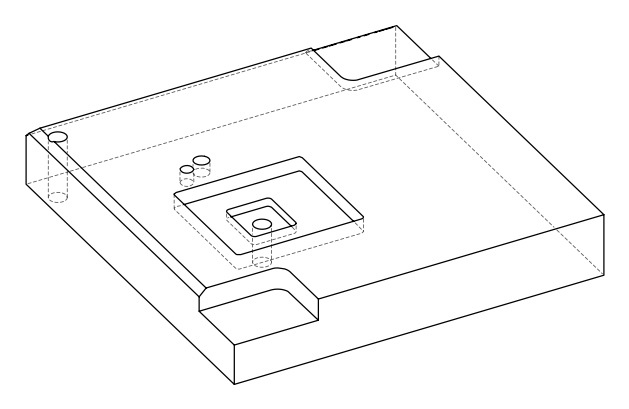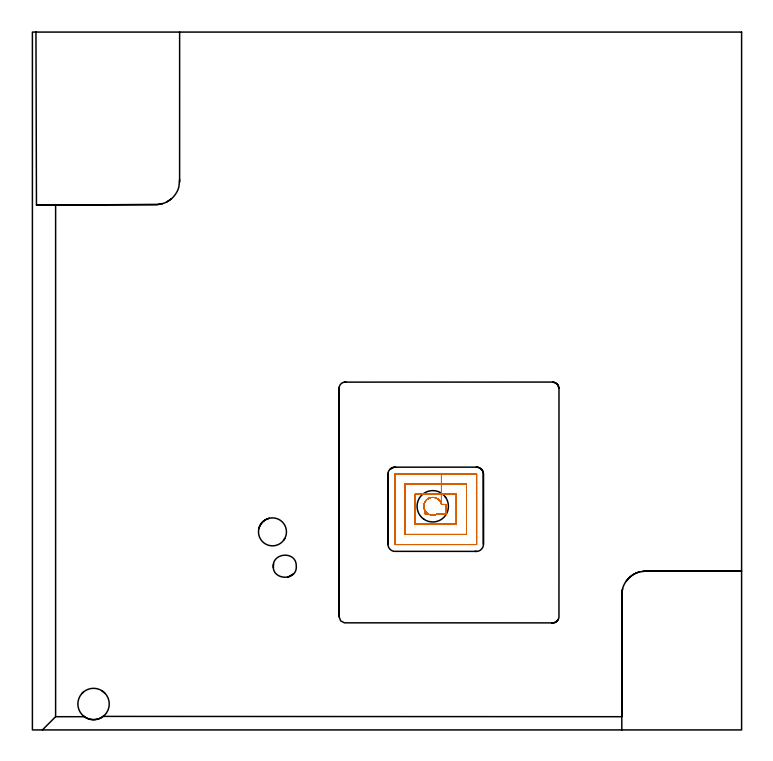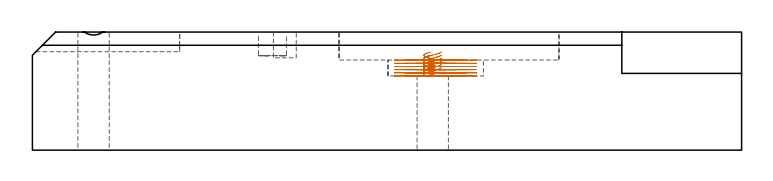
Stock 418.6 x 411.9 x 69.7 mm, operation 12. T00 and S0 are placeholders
(PLAN: 12 operations, 8 tool changes, 136.5 min)
(1 SPOT_DRILL | STEP1POCKET | NXT0321_9005460120000 | 0.03 min | 4 mm3)
(2 INDEXABLE_INSERT_DRILL_THROUGH_HOLE_FROM_SOLID | STEP1HOLE | NXT0302_008 | 0.3 min | 18703 mm3)
(3 INDEXABLE_INSERT_DRILL_THROUGH_HOLE_FROM_SOLID_1 | STEP1HOLE_1 | NXT0302_008 | 0.2 min | 18704 mm3)
(4 DRILL_BLIND_HOLE_INTO_CENTER | STEP1POCKET | NXT0301_128 | 0.07 min | 1594 mm3)
(5 INDEXABLE_INSERT_DRILL_BLIND_HOLE_FROM_SOLID | STEP1POCKET_1 | NXT0302_004 | 0.07 min | 2987 mm3)
(6 MILL_ROUGH_BLIND_HOLE_CONTOUR | STEP1POCKET | NXT0201_009 | Spiral | 0.58 min | 579 mm3)
(7 AREA_MILL | FG_CHAMFER_SURFACE | UGT0205_001 | 8.35 min | 10666 mm3)
(8 AREA_MILL_1 | FG_CHAMFER_SURFACE_1 | UGT0205_001 | 13.42 min | 37900 mm3)
(9 MILL_CORNER_NOTCH_RECTANGULAR | CORNER_NOTCH_RECTANGULAR | UGT0201_109 | Follow Part, ap 6.35, ae 75% | 4.01 min | 160488 mm3)
(10 MILL_CORNER_NOTCH_RECTANGULAR_1 | CORNER_NOTCH_RECTANGULAR_1 | UGT0201_109 | Follow Part, ap 6.35, ae 75% | 2.48 min | 93277 mm3)
(11 MILL_RECTANGULAR_POCKET | POCKET_RECTANGULAR_STRAIGHT | NXT0201_008 | Follow Part, ap 1.5, ae 75% | 100.87 min | 299729 mm3)
(12 MILL_RECTANGULAR_POCKET_1 | POCKET_RECTANGULAR_STRAIGHT_1 | NXT0201_009 | Follow Part, ap 2, ae 75% | 6.15 min | 23688 mm3)
(TOOL NXT0321_9005460120000 | NC Spot Drill, 142deg, 12mm, Carbide, Uncoated | D12 PA142 FL30 Z2)
(TOOL NXT0302_008 | Index. Insert Drill 18.5mm [880-D1850L25-05] | D18.5 PA176 FL93 Z2)
(TOOL NXT0301_128 | Carbide Drill 12mm [861.1-1200-036A1-GP GC34] | D12 PA150 FL37.4 Z2)
(TOOL NXT0302_004 | Index. Insert Drill 16.5mm [880-D1650L20-05] | D16.5 PA176 FL83 Z2)
(TOOL NXT0201_009 | ENDMILL 8mm [2P460-0800-NA 1630] | D8 FL26 Z6)
(TOOL UGT0205_001 | Chamfer Mill 20 x 3 x 45 deg. | D20 FL50 Z2)
(TOOL UGT0201_109 | End Mill 25.4 mm | D25.4 FL25 Z2)
(TOOL NXT0201_008 | ENDMILL 6mm [2P460-0600-NA 1630] | D6 FL26 Z6)
(OP 12 MILL_RECTANGULAR_POCKET_1)
G17 G21 G94 G90
T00 M6
G54
G17 G0 G90 X241.358 Y133.357 S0 M3
G43 Z79.82 H1
Z57.951
G94 G1 X241.266 Y133.711 Z57.853 F250.
X240.946 Y134.451 Z57.637
X240.517 Y135.134 Z57.421
X239.99 Y135.743 Z57.205
X239.376 Y136.264 Z56.99
X239.102 Y136.438 Z56.903
X238.825 Y136.61 Z56.815
X238.006 Y136.967 Z56.576
X237.139 Y137.181 Z56.337
X236.248 Y137.247 Z56.097
X235.359 Y137.164 Z55.858
X234.497 Y136.932 Z55.619
X233.685 Y136.56 Z55.38
X233.411 Y136.383 Z55.292
X232.85 Y135.95 Z55.102
X232.371 Y135.475 Z54.921
X231.937 Y134.918 Z54.732
X231.758 Y134.646 Z54.645
X231.431 Y133.972 Z54.444
X231.202 Y133.258 Z54.243
X231.075 Y132.52 Z54.043
X231.054 Y131.771 Z53.842
X231.137 Y131.026 Z53.641
X231.216 Y130.71 Z53.554
X231.377 Y130.182 Z53.406
X231.43 Y130.042 Z53.366
X231.537 Y129.798 Z53.295
X231.846 Y129.224 Z53.12
X231.9 Y129.14 Z53.093
Y127.4
X233.781
G0 X235.328 Y137.155 Z57.951
G1 X234.497 Y136.932 Z57.721
X233.685 Y136.56 Z57.482
X233.411 Y136.383 Z57.394
X232.85 Y135.95 Z57.204
X232.371 Y135.475 Z57.024
X231.937 Y134.918 Z56.834
X231.758 Y134.646 Z56.747
X231.431 Y133.972 Z56.546
X231.202 Y133.258 Z56.346
X231.075 Y132.52 Z56.145
X231.054 Y131.771 Z55.944
X231.137 Y131.026 Z55.743
X231.216 Y130.71 Z55.656
X231.377 Y130.182 Z55.508
X231.43 Y130.042 Z55.468
X231.537 Y129.798 Z55.397
X231.846 Y129.224 Z55.222
X231.89 Y129.153 Z55.2
X232.136 Y128.807 Z55.086
X232.334 Y128.55 Z54.999
X232.941 Y127.958 Z54.772
X233.636 Y127.471 Z54.544
X234.4 Y127.101 Z54.317
X235.214 Y126.86 Z54.089
X236.056 Y126.753 Z53.862
X236.904 Y126.782 Z53.635
X237.736 Y126.947 Z53.407
X238.531 Y127.245 Z53.18
X238.816 Y127.4 Z53.093
X244.2 F500.
Y133.1
X241.425
Y139.1
X225.9
Y121.4
X250.2
Y139.1
X241.425
Y145.1
X219.9
Y115.4
X256.2
Y145.1
X241.425
Y151.1
X214.
X213.945 Y151.095
X213.905 Y151.055
X213.9 Y151.
Y109.5
X213.905 Y109.445
X213.945 Y109.405
X214. Y109.4
X262.1
X262.155 Y109.405
X262.195 Y109.445
X262.2 Y109.5
Y151.
X262.195 Y151.055
X262.155 Y151.095
X262.1 Y151.1
X241.425
X240.425
G0 X241.355 Y133.358 Z56.093
G1 X241.235 Y133.794 Z55.972 F250.
X240.881 Y134.57 Z55.743
X240.407 Y135.278 Z55.515
X240.19 Y135.519 Z55.428
X239.972 Y135.76 Z55.341
X239.376 Y136.264 Z55.131
X239.102 Y136.438 Z55.045
X238.825 Y136.61 Z54.957
X238.452 Y136.793 Z54.846
X238.146 Y136.906 Z54.759
X237.841 Y137.02 Z54.671
X237.113 Y137.185 Z54.471
X236.369 Y137.247 Z54.271
X235.624 Y137.204 Z54.071
X234.892 Y137.058 Z53.871
X234.188 Y136.81 Z53.671
X233.897 Y136.663 Z53.584
X233.647 Y136.536 Z53.509
X233.411 Y136.383 Z53.434
X232.85 Y135.95 Z53.243
X232.371 Y135.475 Z53.063
X231.966 Y134.955 Z52.886
X231.937 Y134.918 Z52.874
X231.767 Y134.66 Z52.791
X231.628 Y134.383 Z52.708
X231.481 Y134.092 Z52.62
X231.226 Y133.353 Z52.411
X231.082 Y132.584 Z52.201
X231.052 Y131.803 Z51.992
X231.137 Y131.026 Z51.783
X231.216 Y130.71 Z51.695
X231.377 Y130.182 Z51.547
X231.43 Y130.042 Z51.507
X231.537 Y129.798 Z51.436
X231.9 Y129.14 Z51.234
Y127.4
X233.781
G0 X235.329 Y137.145 Z56.093
G1 X234.892 Y137.058 Z55.973
X234.188 Y136.81 Z55.773
X233.897 Y136.663 Z55.686
X233.647 Y136.536 Z55.611
X233.411 Y136.383 Z55.536
X232.85 Y135.95 Z55.346
X232.371 Y135.475 Z55.165
X231.966 Y134.955 Z54.988
X231.937 Y134.918 Z54.976
X231.767 Y134.66 Z54.893
X231.628 Y134.383 Z54.81
X231.481 Y134.092 Z54.722
X231.226 Y133.353 Z54.513
X231.082 Y132.584 Z54.304
X231.052 Y131.803 Z54.094
X231.137 Y131.026 Z53.885
X231.216 Y130.71 Z53.797
X231.377 Y130.182 Z53.649
X231.43 Y130.042 Z53.609
X231.537 Y129.798 Z53.538
X231.89 Y129.153 Z53.341
X232.136 Y128.807 Z53.227
X232.334 Y128.55 Z53.14
X232.941 Y127.958 Z52.913
X233.636 Y127.471 Z52.686
X234.4 Y127.101 Z52.458
X235.214 Y126.86 Z52.231
X236.056 Y126.753 Z52.003
X236.904 Y126.782 Z51.776
X237.736 Y126.947 Z51.549
X238.531 Y127.245 Z51.321
X238.816 Y127.4 Z51.234
X244.2 F500.
Y133.1
X241.424
Y139.1
X225.9
Y121.4
X250.2
Y139.1
X241.424
Y145.1
X219.9
Y115.4
X256.2
Y145.1
X241.424
Y151.1
X214.
X213.945 Y151.095
X213.905 Y151.055
X213.9 Y151.
Y109.5
X213.905 Y109.445
X213.945 Y109.405
X214. Y109.4
X262.1
X262.155 Y109.405
X262.195 Y109.445
X262.2 Y109.5
Y151.
X262.195 Y151.055
X262.155 Y151.095
X262.1 Y151.1
X241.424
X240.424
G0 X241.355 Y133.355 Z54.234
G1 X241.226 Y133.819 Z54.105 F250.
X240.865 Y134.599 Z53.875
X240.382 Y135.309 Z53.645
X239.789 Y135.931 Z53.415
X239.534 Y136.132 Z53.328
X239.326 Y136.296 Z53.257
X239.101 Y136.439 Z53.185
X238.824 Y136.611 Z53.098
X238.005 Y136.967 Z52.859
X237.138 Y137.181 Z52.619
X236.248 Y137.247 Z52.38
X235.358 Y137.163 Z52.141
X234.496 Y136.932 Z51.901
X233.684 Y136.56 Z51.662
X233.41 Y136.382 Z51.575
X232.85 Y135.95 Z51.385
X232.371 Y135.475 Z51.204
X231.937 Y134.918 Z51.015
X231.757 Y134.645 Z50.928
X231.431 Y133.971 Z50.727
X231.202 Y133.258 Z50.526
X231.075 Y132.519 Z50.326
X231.054 Y131.771 Z50.125
X231.137 Y131.026 Z49.924
X231.216 Y130.71 Z49.837
X231.377 Y130.182 Z49.689
X231.431 Y130.039 Z49.648
X231.537 Y129.799 Z49.578
X231.846 Y129.224 Z49.403
X231.9 Y129.139 Z49.376
Y127.4
X233.781
G0 X235.328 Y137.155 Z54.234
G1 X234.496 Y136.932 Z54.004
X233.684 Y136.56 Z53.764
X233.41 Y136.382 Z53.677
X232.85 Y135.95 Z53.487
X232.371 Y135.475 Z53.306
X231.937 Y134.918 Z53.117
X231.757 Y134.645 Z53.03
X231.431 Y133.971 Z52.829
X231.202 Y133.258 Z52.628
X231.075 Y132.519 Z52.428
X231.054 Y131.771 Z52.227
X231.137 Y131.026 Z52.026
X231.216 Y130.71 Z51.939
X231.377 Y130.182 Z51.791
X231.431 Y130.039 Z51.75
X231.537 Y129.799 Z51.68
X231.846 Y129.224 Z51.505
X231.891 Y129.151 Z51.482
X232.136 Y128.808 Z51.369
X232.333 Y128.551 Z51.282
X232.941 Y127.958 Z51.055
X233.636 Y127.471 Z50.827
X234.4 Y127.102 Z50.6
X235.214 Y126.86 Z50.372
X236.055 Y126.753 Z50.145
X236.904 Y126.782 Z49.917
X237.736 Y126.947 Z49.69
X238.531 Y127.245 Z49.463
X238.816 Y127.4 Z49.376
X244.2 F500.
Y133.1
X241.424
Y139.1
X225.9
Y121.4
X250.2
Y139.1
X241.424
Y145.1
X219.9
Y115.4
X256.2
Y145.1
X241.424
Y151.1
X214.
X213.945 Y151.095
X213.905 Y151.055
X213.9 Y151.
Y109.5
X213.905 Y109.445
X213.945 Y109.405
X214. Y109.4
X262.1
X262.155 Y109.405
X262.195 Y109.445
X262.2 Y109.5
Y151.
X262.195 Y151.055
X262.155 Y151.095
X262.1 Y151.1
X241.424
X240.424
G0 X241.358 Y133.357 Z52.376
G1 X241.265 Y133.714 Z52.277 F250.
X240.945 Y134.453 Z52.061
X240.516 Y135.135 Z51.845
X239.989 Y135.744 Z51.629
X239.375 Y136.265 Z51.414
X239.101 Y136.439 Z51.327
X238.824 Y136.611 Z51.239
X238.005 Y136.967 Z51.
X237.138 Y137.181 Z50.761
X236.248 Y137.247 Z50.521
X235.358 Y137.163 Z50.282
X234.496 Y136.932 Z50.043
X233.684 Y136.56 Z49.804
X233.41 Y136.382 Z49.716
X232.85 Y135.95 Z49.526
X232.371 Y135.475 Z49.346
X231.937 Y134.918 Z49.157
X231.757 Y134.645 Z49.069
X231.431 Y133.971 Z48.868
X231.202 Y133.258 Z48.668
X231.075 Y132.519 Z48.467
X231.054 Y131.771 Z48.266
X231.137 Y131.026 Z48.066
X231.216 Y130.71 Z47.978
X231.377 Y130.182 Z47.83
X231.431 Y130.039 Z47.789
X231.537 Y129.799 Z47.719
X231.846 Y129.224 Z47.544
X231.9 Y129.139 Z47.517
Y127.4
X233.781
G0 X235.328 Y137.155 Z52.376
G1 X234.496 Y136.932 Z52.145
X233.684 Y136.56 Z51.906
X233.41 Y136.382 Z51.818
X232.85 Y135.95 Z51.629
X232.371 Y135.475 Z51.448
X231.937 Y134.918 Z51.259
X231.757 Y134.645 Z51.171
X231.431 Y133.971 Z50.97
X231.202 Y133.258 Z50.77
X231.075 Y132.519 Z50.569
X231.054 Y131.771 Z50.368
X231.137 Y131.026 Z50.168
X231.216 Y130.71 Z50.08
X231.377 Y130.182 Z49.932
X231.431 Y130.039 Z49.892
X231.537 Y129.799 Z49.821
X231.846 Y129.224 Z49.646
X231.891 Y129.151 Z49.623
X232.136 Y128.808 Z49.51
X232.333 Y128.551 Z49.423
X232.941 Y127.958 Z49.196
X233.636 Y127.471 Z48.969
X234.4 Y127.102 Z48.741
X235.214 Y126.86 Z48.514
X236.055 Y126.753 Z48.286
X236.904 Y126.782 Z48.059
X237.736 Y126.947 Z47.831
X238.531 Y127.245 Z47.604
X238.816 Y127.4 Z47.517
X244.2 F500.
Y133.1
X241.426
Y139.1
X225.9
Y121.4
X250.2
Y139.1
X241.426
Y145.1
X219.9
Y115.4
X256.2
Y145.1
X241.426
Y151.1
X214.
X213.945 Y151.095
X213.905 Y151.055
X213.9 Y151.
Y109.5
X213.905 Y109.445
X213.945 Y109.405
X214. Y109.4
X262.1
X262.155 Y109.405
X262.195 Y109.445
X262.2 Y109.5
Y151.
X262.195 Y151.055
X262.155 Y151.095
X262.1 Y151.1
X241.426
X240.426
G0 X241.358 Y133.357 Z50.517
G1 X241.265 Y133.714 Z50.418 F250.
X240.945 Y134.453 Z50.202
X240.516 Y135.135 Z49.987
X239.989 Y135.744 Z49.771
X239.375 Y136.265 Z49.555
X239.101 Y136.439 Z49.468
X238.824 Y136.611 Z49.381
X238.005 Y136.967 Z49.142
X237.138 Y137.181 Z48.902
X236.248 Y137.247 Z48.663
X235.358 Y137.163 Z48.424
X234.496 Y136.932 Z48.184
X233.684 Y136.56 Z47.945
X233.41 Y136.382 Z47.858
X232.85 Y135.95 Z47.668
X232.371 Y135.475 Z47.487
X231.937 Y134.918 Z47.298
X231.757 Y134.645 Z47.21
X231.431 Y133.971 Z47.01
X231.202 Y133.258 Z46.809
X231.075 Y132.519 Z46.608
X231.054 Y131.771 Z46.408
X231.137 Y131.026 Z46.207
X231.216 Y130.71 Z46.12
X231.377 Y130.182 Z45.972
X231.431 Y130.039 Z45.931
X231.537 Y129.799 Z45.86
X231.846 Y129.224 Z45.686
X231.9 Y129.139 Z45.659
Y127.4
X233.781
G0 X235.328 Y137.155 Z50.517
G1 X234.496 Y136.932 Z50.286
X233.684 Y136.56 Z50.047
X233.41 Y136.382 Z49.96
X232.85 Y135.95 Z49.77
X232.371 Y135.475 Z49.589
X231.937 Y134.918 Z49.4
X231.757 Y134.645 Z49.313
X231.431 Y133.971 Z49.112
X231.202 Y133.258 Z48.911
X231.075 Y132.519 Z48.71
X231.054 Y131.771 Z48.51
X231.137 Y131.026 Z48.309
X231.216 Y130.71 Z48.222
X231.377 Y130.182 Z48.074
X231.431 Y130.039 Z48.033
X231.537 Y129.799 Z47.963
X231.846 Y129.224 Z47.788
X231.891 Y129.151 Z47.765
X232.136 Y128.808 Z47.652
X232.333 Y128.551 Z47.565
X232.941 Y127.958 Z47.337
X233.636 Y127.471 Z47.11
X234.4 Y127.102 Z46.883
X235.214 Y126.86 Z46.655
X236.055 Y126.753 Z46.428
X236.904 Y126.782 Z46.2
X237.736 Y126.947 Z45.973
X238.531 Y127.245 Z45.745
X238.816 Y127.4 Z45.659
X244.2 F500.
Y133.1
X241.426
Y139.1
X225.9
Y121.4
X250.2
Y139.1
X241.426
Y145.1
X219.9
Y115.4
X256.2
Y145.1
X241.426
Y151.1
X214.
X213.945 Y151.095
X213.905 Y151.055
X213.9 Y151.
Y109.5
X213.905 Y109.445
X213.945 Y109.405
X214. Y109.4
X262.1
X262.155 Y109.405
X262.195 Y109.445
X262.2 Y109.5
Y151.
X262.195 Y151.055
X262.155 Y151.095
X262.1 Y151.1
X241.426
X240.426
G0 X241.358 Y133.357 Z48.659
G1 X241.265 Y133.714 Z48.56 F250.
X240.945 Y134.453 Z48.344
X240.516 Y135.135 Z48.128
X239.989 Y135.744 Z47.912
X239.375 Y136.265 Z47.697
X239.101 Y136.439 Z47.61
X238.824 Y136.611 Z47.522
X238.005 Y136.967 Z47.283
X237.138 Y137.181 Z47.044
X236.248 Y137.247 Z46.804
X235.358 Y137.163 Z46.565
X234.496 Y136.932 Z46.326
X233.684 Y136.56 Z46.086
X233.41 Y136.382 Z45.999
X232.85 Y135.95 Z45.809
X232.371 Y135.475 Z45.629
X231.937 Y134.918 Z45.439
X231.757 Y134.645 Z45.352
X231.431 Y133.971 Z45.151
X231.202 Y133.258 Z44.951
X231.075 Y132.519 Z44.75
X231.054 Y131.771 Z44.549
X231.137 Y131.026 Z44.348
X231.216 Y130.71 Z44.261
X231.377 Y130.182 Z44.113
X231.431 Y130.039 Z44.072
X231.537 Y129.799 Z44.002
X231.846 Y129.224 Z43.827
X231.9 Y129.139 Z43.8
Y127.4
X233.781
G0 X235.328 Y137.155 Z48.659
G1 X234.496 Y136.932 Z48.428
X233.684 Y136.56 Z48.189
X233.41 Y136.382 Z48.101
X232.85 Y135.95 Z47.911
X232.371 Y135.475 Z47.731
X231.937 Y134.918 Z47.541
X231.757 Y134.645 Z47.454
X231.431 Y133.971 Z47.253
X231.202 Y133.258 Z47.053
X231.075 Y132.519 Z46.852
X231.054 Y131.771 Z46.651
X231.137 Y131.026 Z46.45
X231.216 Y130.71 Z46.363
X231.377 Y130.182 Z46.215
X231.431 Y130.039 Z46.174
X231.537 Y129.799 Z46.104
X231.846 Y129.224 Z45.929
X231.891 Y129.151 Z45.906
X232.136 Y128.808 Z45.793
X232.333 Y128.551 Z45.706
X232.941 Y127.958 Z45.479
X233.636 Y127.471 Z45.251
X234.4 Y127.102 Z45.024
X235.214 Y126.86 Z44.797
X236.055 Y126.753 Z44.569
X236.904 Y126.782 Z44.342
X237.736 Y126.947 Z44.114
X238.531 Y127.245 Z43.887
X238.816 Y127.4 Z43.8
X244.2 F500.
Y133.1
X241.426
Y139.1
X225.9
Y121.4
X250.2
Y139.1
X241.426
Y145.1
X219.9
Y115.4
X256.2
Y145.1
X241.426
Y151.1
X214.
X213.945 Y151.095
X213.905 Y151.055
X213.9 Y151.
Y109.5
X213.905 Y109.445
X213.945 Y109.405
X214. Y109.4
X262.1
X262.155 Y109.405
X262.195 Y109.445
X262.2 Y109.5
Y151.
X262.195 Y151.055
X262.155 Y151.095
X262.1 Y151.1
X241.426
X240.426
G0 Z79.82
M5
M2
